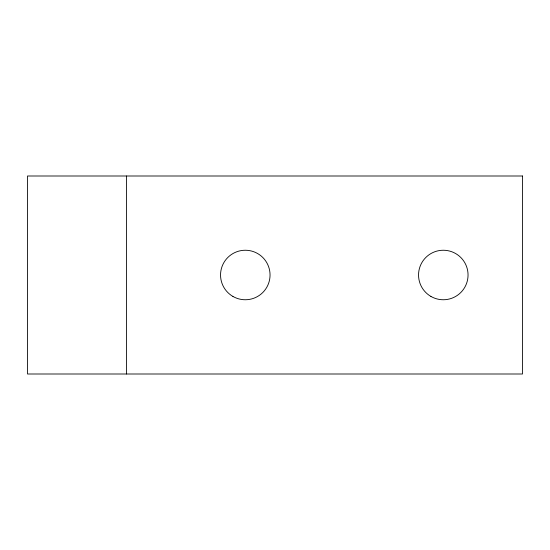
<?xml version="1.0" encoding="UTF-8"?>
<svg xmlns="http://www.w3.org/2000/svg" width="550" height="550" viewBox="0 0 550 550"><rect width="100%" height="100%" fill="white"/><g stroke="black" fill="none" stroke-linecap="round" stroke-linejoin="round"><path stroke-width="0.82" d="M126.5 176L126.5 374M522.5 176L27.5 176L27.5 374L522.5 374L522.5 176M430.925 296.436A24.75 24.75 0 0 0 468.05 275A24.75 24.75 0 0 0 430.925 253.564A24.75 24.75 0 0 0 430.925 296.436M232.925 296.436A24.75 24.75 0 0 0 270.05 275A24.75 24.75 0 0 0 232.925 253.564A24.75 24.75 0 0 0 232.925 296.436"/></g></svg>
